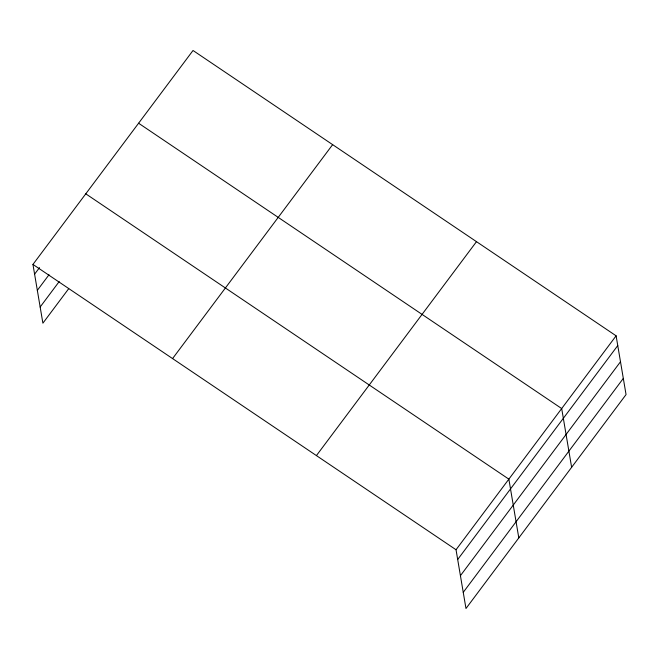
<?xml version="1.0" encoding="UTF-8"?>
<svg xmlns="http://www.w3.org/2000/svg" width="659" height="659" viewBox="0 0 659 659"><rect width="100%" height="100%" fill="white"/><g stroke="black" fill="none" stroke-linecap="round" stroke-linejoin="round"><path stroke-width="0.99" d="M32.95 264.424L193.021 50.488L616.107 335.818L626.05 394.576L465.979 608.512L456.036 549.746L32.95 264.424L42.893 323.182L68.684 288.708M34.597 274.177L39.515 267.612M37.332 290.347L49.005 274.754M40.158 307.012L59.195 281.566M172.567 358.578L332.638 144.642M316.419 455.591L476.49 241.655M456.036 549.746L616.107 335.818M457.692 559.499L617.763 345.571M460.427 575.678L620.498 361.742M463.244 592.342L623.315 378.406M138.596 123.225L561.69 408.555L571.625 467.313M85.777 193.82L508.863 479.151L518.806 537.917"/></g></svg>
